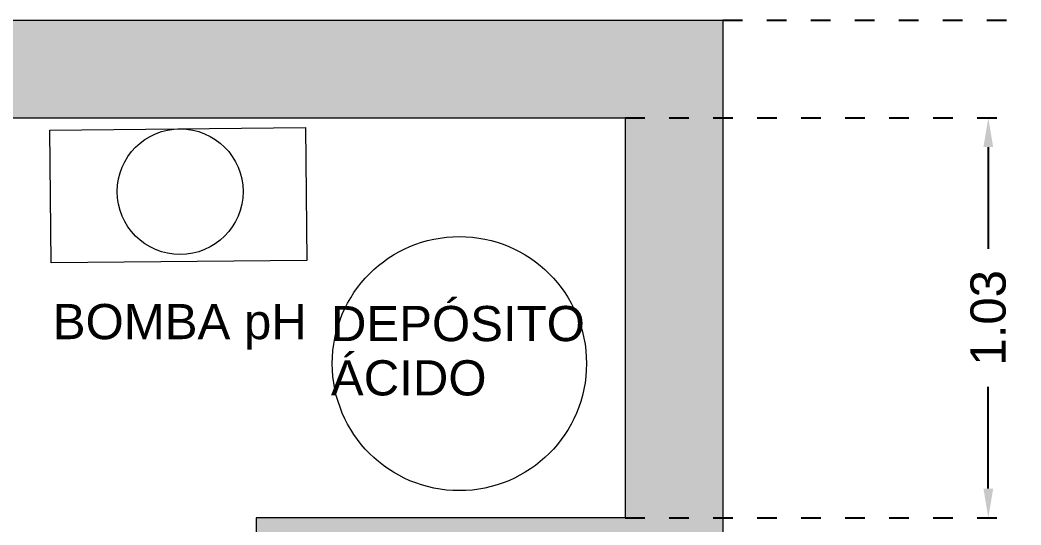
# Model space of a CAD drawing. Header units: millimetres. Extents: x 441156 to 441876, y 4514765 to 4515211.
# Drawn here: x 441242.13 to 441247.25, y 4514798.25 to 4514800.83 of the extents above; entities that cross this region are included whole.
import ezdxf

# ---------------------------------------------------------------- set-up
doc = ezdxf.new("R2010")
doc.units = ezdxf.units.MM
doc.linetypes.add('CONTINUA', pattern=[0])
doc.linetypes.add('PUNTOS2', pattern=[0.125, 0, -0.125])
doc.layers.add('01_cotas', color=254, linetype='Continuous')
for name, color, linetype, lineweight in [('_CAVITI-AUX', 2, 'Continuous', 5), ('A-DETL-THIN', 7, 'Continuous', 9), ('G-ANNO-TEXT', 7, 'Continuous', 9)]:
    doc.layers.add(name, color=color, linetype=linetype, lineweight=lineweight)
doc.layers.add('A-DETL', color=7, linetype='Continuous', lineweight=50, true_color=0x008000)
doc.styles.add('Arial', font='arial.ttf', dxfattribs={"height": 0.09})
doc.styles.add('Estilo1', font='swissel.ttf')
doc.styles.add('ROMANS', font='romans')
doc.dimstyles.new('DECIMAL-50', dxfattribs={"dimtxt": 0.08, "dimasz": 0.15, "dimexe": 0.09, "dimexo": 0, "dimgap": 0.09, "dimtad": 0, "dimzin": 0, "dimdsep": 46, "dimtxsty": 'ROMANS', "dimcen": 0.09, "dimclrt": 6, "dimadec": 0, "dimazin": 0, "dimtfac": 1.38, "dimtix": 1, "dimtofl": 0, "dimtmove": 2, "dimatfit": 3, "dimldrblk": 'OBLIQUE', "dimfxl": 1, "dimtolj": 1, "dimtzin": 0, "dimarcsym": 0})

# ---------------------------------------------------------------- blocks, each defined once
blk = doc.blocks.new('*D229')
at = {"layer": '01_cotas', "color": 0, "linetype": 'PUNTOS2', "lineweight": -2, "transparency": 16777216}
for p, q in [((441245.7274, 4514800.8335), (441248.169, 4514800.8335)), ((441245.7274, 4514789.8335), (441248.169, 4514789.8335))]:
    blk.add_line(p, q, dxfattribs=at)
at = {"layer": '01_cotas', "color": 0, "lineweight": -2, "transparency": 16777216}
for p, q in [((441248.079, 4514800.6835), (441248.079, 4514795.6937)), ((441248.079, 4514789.9835), (441248.079, 4514794.9732))]:
    blk.add_line(p, q, dxfattribs=at)
at = {"layer": '01_cotas', "color": 0, "transparency": 16777216}
for points in [[(441248.054, 4514800.6835), (441248.104, 4514800.6835), (441248.079, 4514800.8335)], [(441248.054, 4514789.9835), (441248.104, 4514789.9835), (441248.079, 4514789.8335)]]:
    blk.add_solid(points, dxfattribs=at)
at = {"layer": '01_cotas', "color": 7, "transparency": 16777216, "insert": (441248.079, 4514795.3335), "char_height": 0.18, "attachment_point": 5, "rotation": 90, "style": 'Estilo1'}
blk.add_mtext('\\A1;5.50', dxfattribs=at)
blk = doc.blocks.new('*D230')
at = {"layer": '01_cotas', "color": 0, "linetype": 'PUNTOS2', "lineweight": -2, "transparency": 16777216}
for p, q in [((441245.2274, 4514800.3335), (441247.1745, 4514800.3335)), ((441245.2274, 4514798.286), (441247.1745, 4514798.286))]:
    blk.add_line(p, q, dxfattribs=at)
at = {"layer": '01_cotas', "color": 0, "lineweight": -2, "transparency": 16777216}
for p, q in [((441247.0845, 4514800.1835), (441247.0845, 4514799.6631)), ((441247.0845, 4514798.436), (441247.0845, 4514798.9564))]:
    blk.add_line(p, q, dxfattribs=at)
at = {"layer": '01_cotas', "color": 0, "transparency": 16777216}
for points in [[(441247.0595, 4514800.1835), (441247.1095, 4514800.1835), (441247.0845, 4514800.3335)], [(441247.0595, 4514798.436), (441247.1095, 4514798.436), (441247.0845, 4514798.286)]]:
    blk.add_solid(points, dxfattribs=at)
at = {"layer": '01_cotas', "color": 7, "transparency": 16777216, "insert": (441247.0845, 4514799.3098), "char_height": 0.18, "attachment_point": 5, "rotation": 90, "style": 'Estilo1'}
blk.add_mtext('\\A1;1.03', dxfattribs=at)

msp = doc.modelspace()

# ---------------------------------------------------------------- hatches: boundary and pattern name
at = {"layer": '_CAVITI-AUX', "linetype": 'CONTINUA'}
h = msp.add_hatch(color=254, dxfattribs=at)
h.dxf.hatch_style = 1
h.paths.add_polyline_path([(441245.72737469, 4514800.83348909), (441238.32672063, 4514800.83348909), (441238.32672063, 4514796.71957894), (441238.82672063, 4514796.71957894), (441238.82672063, 4514798.08601725), (441241.94041904, 4514798.08601725), (441241.94041904, 4514798.28601724), (441238.82672063, 4514798.28601724), (441238.82672063, 4514800.33348909), (441245.22737469, 4514800.33348909), (441245.22737469, 4514798.28601724), (441243.34041904, 4514798.28601724), (441243.34041904, 4514798.08601725), (441245.22737469, 4514798.08601725), (441245.22737469, 4514790.33348909), (441238.82672063, 4514790.33348909), (441238.82672063, 4514791.19053393), (441238.32672063, 4514791.19053393), (441238.32672063, 4514789.83348909), (441245.72737469, 4514789.83348909)])

# ---------------------------------------------------------------- linework, layer by layer
at = {"layer": 'A-DETL', "color": 5, "lineweight": 18, "true_color": 0x0000ff}
for p, q in [((441242.2844719, 4514800.27068894, -0.00000053), (441243.5918582, 4514800.28311973, -0.00000053)), ((441242.29093714, 4514799.59071967, -0.00000053), (441242.2844719, 4514800.27068894, -0.00000053)), ((441243.5918582, 4514800.28311973, -0.00000053), (441243.59832343, 4514799.60315046, -0.00000053)), ((441243.59832343, 4514799.60315046, -0.00000053), (441242.29093714, 4514799.59071967, -0.00000053))]:
    msp.add_line(p, q, dxfattribs=at)
at = {"layer": 'A-DETL', "color": 7, "lineweight": 18}
for centre, radius in [((441242.95100007, 4514799.95528333, -0.00000053), 0.3217285), ((441244.37928292, 4514799.07550015, -0.00000053), 0.65)]:
    msp.add_circle(centre, radius, dxfattribs=at)
at = {"layer": 'A-DETL-THIN', "lineweight": 18}
for p, q in [((441245.22727604, 4514798.28601724, -0.00000053), (441243.34041904, 4514798.28601724, -0.00000053)), ((441243.34041904, 4514798.28601724, -0.00000053), (441243.34041904, 4514798.08601725, -0.00000053))]:
    msp.add_line(p, q, dxfattribs=at)
at = {"layer": 'A-DETL-THIN', "lineweight": 18, "elevation": -0.00000053}
msp.add_lwpolyline([(441238.32672063, 4514800.83348909), (441245.72737469, 4514800.83348909), (441245.72737469, 4514789.83348909), (441238.32672063, 4514789.83348909)], close=True, dxfattribs=at)
msp.add_lwpolyline([(441238.82672063, 4514798.28601724), (441238.82672063, 4514800.33348909), (441245.22737469, 4514800.33348909), (441245.22737469, 4514798.28601724)], dxfattribs=at)

# ---------------------------------------------------------------- texts
at = {"layer": 'G-ANNO-TEXT', "char_height": 0.18, "attachment_point": 1, "style": 'Arial'}
for s, insert, width in [('DEPÓSITO ', (441243.72207456, 4514799.37046554, -0.00000053), 1.65940875), ('BOMBA pH', (441242.29961623, 4514799.38052955, -0.00000053), 1.547256875), ('ÁCIDO', (441243.72207456, 4514799.09265304, -0.00000053), 0.977974375)]:
    msp.add_mtext(s, dxfattribs=dict(at, insert=insert, width=width))

# ---------------------------------------------------------------- dimensions: what is measured, and where the dimension line sits
at = {"layer": '01_cotas', "color": 251}
for base, p1, p2, text, picture, middle in [((441248.07898366, 4514800.83348909, 0.00000053), (441245.72737469, 4514789.83348909, -0.00000053), (441245.72737469, 4514800.83348909, -0.00000053), '5.50', '*D229', (441248.07898366, 4514795.33348909, 0.00000053)), ((441247.08451484, 4514800.33348909, 0.00000053), (441245.22737469, 4514798.28601724, -0.00000053), (441245.22737469, 4514800.33348909, -0.00000053), '1.03', '*D230', (441247.08451484, 4514799.30975317, 0.00000053))]:
    dim = msp.add_linear_dim(base=base, p1=p1, p2=p2, angle=90, text=text, dimstyle='DECIMAL-50', override={"dimtxt": 0.18, "dimtxsty": 'Estilo1', "dimsah": 1, "dimclrt": 7, "dimfxl": 0.09, "dimarcsym": 2}, dxfattribs=at)
    dim.commit()
    dim.dimension.update_dxf_attribs({"geometry": picture, "text_midpoint": middle})

doc.saveas('drawing.dxf')
